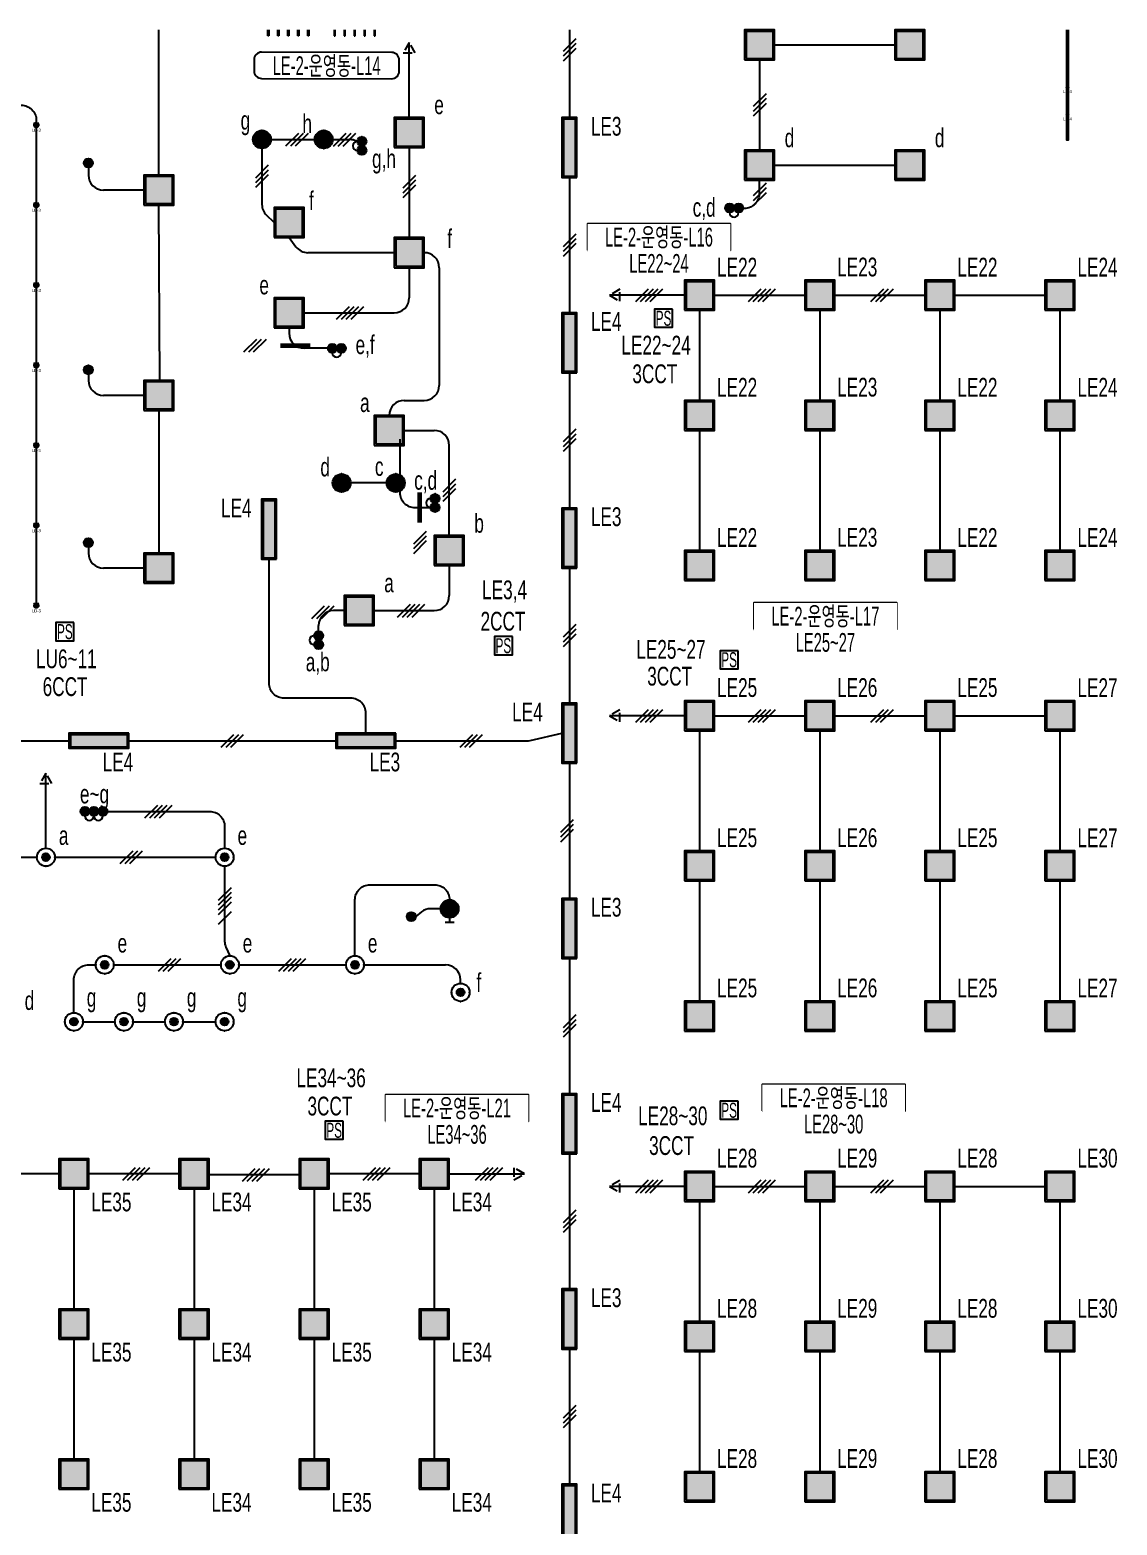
# Model space of a CAD drawing. Header units: millimetres. Extents: x 86947 to 500447, y -530175 to 1059536.
# Drawn here: x 451122 to 472841, y -126516 to -96650 of the extents above; entities that cross this region are included whole.
import ezdxf
from ezdxf.enums import TextEntityAlignment as Align

# ---------------------------------------------------------------- set-up
doc = ezdxf.new("R2010")
doc.units = ezdxf.units.MM
doc.header["$LTSCALE"] = 150
doc.set_wipeout_variables(frame=1)
doc.linetypes.add('D1', pattern=[3, 1, -1, 1])
doc.linetypes.add('DASHED2', pattern=[0.375, 0.25, -0.125])
for name, color, linetype in [('------01 Distribution Panel', 3, 'Continuous'), ('------03 Lighting Fixture', 3, 'Continuous'), ('------04 Lighting Switch', 2, 'Continuous'), ('------04 Number of Strands (가닥수)', 1, 'Continuous'), ('-----21 Embeded Wire in Ceiling or Wall', 4, 'Continuous'), ('-----23 Concealed or Exposed Wire', 4, 'D1'), ('e', 1, 'Continuous'), ('I-C-LIGHT', 10, 'Continuous')]:
    doc.layers.add(name, color=color, linetype=linetype)
doc.styles.add('ELEC', font='')
doc.styles.get('ELEC').set_extended_font_data('Dotum')

# ---------------------------------------------------------------- blocks, each defined once
blk = doc.blocks.new('*U15')
blk.add_lwpolyline([(150, 0), (-150, 0), (-150, -300), (150, -300)], close=True)
at = {"style": 'ELEC', "width": 0.6}
blk.add_text('PS', height=250, dxfattribs=at).set_placement((0, -150), align=Align.MIDDLE)
blk = doc.blocks.new('*U13')
h = blk.add_hatch(color=256)
edge = h.paths.add_edge_path()
edge.add_arc((-75, -75), 75, 0, 360)
h = blk.add_hatch(color=256)
edge = h.paths.add_edge_path()
edge.add_arc((75, -75), 75, 0, 360)
for centre in [(-75, -75), (75, -75)]:
    blk.add_circle(centre, 75)
blk.add_arc((0, 0), 75, 0, 180)
blk.add_point((150, -75))
blk = doc.blocks.new('*U12')
h = blk.add_hatch(color=256)
edge = h.paths.add_edge_path()
edge.add_arc((0, -75), 75, 0, 360)
blk.add_circle((0, -75), 75)
blk = doc.blocks.new('*U16')
h = blk.add_hatch(color=256)
edge = h.paths.add_edge_path()
edge.add_arc((-150, -75), 75, 0, 360)
h = blk.add_hatch(color=256)
edge = h.paths.add_edge_path()
edge.add_arc((0, -75), 75, 0, 360)
h = blk.add_hatch(color=256)
edge = h.paths.add_edge_path()
edge.add_arc((150, -75), 75, 0, 360)
for centre in [(-150, -75), (0, -75), (150, -75)]:
    blk.add_circle(centre, 75)
for centre in [(-75, 0), (75, 0)]:
    blk.add_arc(centre, 75, 0, 180)
blk = doc.blocks.new('E16')
at = {"linetype": 'Continuous'}
h = blk.add_hatch(color=256, dxfattribs=at)
h.dxf.hatch_style = 1
h.paths.add_polyline_path([(570, -120), (570, 120), (-570, 120), (-570, -120)])
blk.add_lwpolyline([(600, 150), (-600, 150), (-600, -150), (600, -150)], close=True, dxfattribs=at)
at = {"color": 1, "linetype": 'Continuous'}
blk.add_lwpolyline([(570, 120), (-570, 120), (-570, -120), (570, -120)], close=True, dxfattribs=at)
blk = doc.blocks.new('E21')
h = blk.add_hatch(color=256)
h.dxf.hatch_style = 1
h.paths.add_polyline_path([(-270, 270), (-270, -270), (270, -270), (270, 270)])
blk.add_lwpolyline([(-300, -300), (300, -300), (300, 300), (-300, 300)], close=True)
at = {"color": 1, "linetype": 'Continuous'}
blk.add_lwpolyline([(-270, -270), (270, -270), (270, 270), (-270, 270)], close=True, dxfattribs=at)
blk = doc.blocks.new('D02')
at = {"linetype": 'Continuous'}
for radius in [150, 64.3]:
    blk.add_circle((0, 0), radius, dxfattribs=at)
for p in [(-150, 0), (0, 150), (150, 0), (0, -150)]:
    blk.add_point(p)
blk = doc.blocks.new('G07-1')
blk.add_hatch(color=256).paths.add_polyline_path([(64, 0, 1), (-64, 0, 1)])
blk.add_blockref('D02', (0, 0))
blk = doc.blocks.new('D06')
for p, q in [((-75, 0), (0, 0)), ((0, -75), (0, 75))]:
    blk.add_line(p, q)
at = {"linetype": 'Continuous'}
blk.add_circle((-225, 0), 150, dxfattribs=at)
for p in [(-375, 0), (-225, 150), (-75, 0), (-225, -150)]:
    blk.add_point(p)
blk = doc.blocks.new('E06')
blk.add_hatch(color=256).paths.add_polyline_path([(-75, 0, 1), (-375, 0, 1)])
blk.add_blockref('D06', (0, 0))
blk = doc.blocks.new('O07')
blk.add_lwpolyline([(0, -100), (173, 0), (0, 100)], close=True)
blk = doc.blocks.new('*U44')
at = {"color": 0}
for p, q in [((-186, -106), (26, 106)), ((-106, -106), (106, 106)), ((-26, -106), (186, 106))]:
    blk.add_line(p, q, dxfattribs=at)
blk = doc.blocks.new('*U47')
at = {"color": 0}
for p, q in [((-226, -106), (-14, 106)), ((-146, -106), (66, 106)), ((-66, -106), (146, 106)), ((14, -106), (226, 106))]:
    blk.add_line(p, q, dxfattribs=at)
blk = doc.blocks.new('*U46')
at = {"color": 0}
for p, q in [((-306, -106), (-94, 106)), ((-226, -106), (-14, 106)), ((-146, -106), (66, 106)), ((-66, -106), (146, 106)), ((94, -106), (306, 106))]:
    blk.add_line(p, q, dxfattribs=at)
blk = doc.blocks.new('D01')
at = {"linetype": 'Continuous'}
blk.add_circle((0, 0), 150, dxfattribs=at)
for p in [(-150, 0), (0, 150), (150, 0), (0, -150)]:
    blk.add_point(p)
blk = doc.blocks.new('직부등')
at = {"layer": '------03 Lighting Fixture'}
blk.add_hatch(color=256, dxfattribs=at).paths.add_polyline_path([(150, 0, 1), (-150, 0, 1)])
at = {"layer": '------03 Lighting Fixture', "color": 2}
blk.add_blockref('D01', (0, 0), dxfattribs=at)
blk = doc.blocks.new('LD-3')
at = {"layer": 'I-C-LIGHT', "color": 1}
for p, q in [((851536, 286856), (851443, 286950)), ((851536, 286950), (851443, 286856))]:
    blk.add_line(p, q, dxfattribs=at)
at = {"layer": 'I-C-LIGHT', "color": 5}
for radius in [46.2, 21.1, 15.8]:
    blk.add_circle((851490, 286903), radius, dxfattribs=at)
at = {"layer": 'I-C-LIGHT', "color": 251}
blk.add_circle((851490, 286903), 15, dxfattribs=at)
at = {"layer": 'I-C-LIGHT', "color": 9, "insert": (851490, 286799), "char_height": 60, "width": 195.11, "attachment_point": 5, "style": 'ELEC'}
blk.add_mtext('LD-3', dxfattribs=at)
blk = doc.blocks.new('l-pen3')
at = {"layer": 'I-C-LIGHT', "color": 1}
for p, q in [((1500928, 242236), (1500928, 242234)), ((1500928, 242181), (1500928, 242231)), ((1500900, 242206), (1500897, 242206)), ((1500953, 242206), (1500903, 242206)), ((1500928, 242175), (1500928, 242178)), ((1500956, 242206), (1500958, 242206))]:
    blk.add_line(p, q, dxfattribs=at)
at = {"layer": 'I-C-LIGHT', "color": 6}
blk.add_circle((1500928, 242206), 17.5, dxfattribs=at)
at = {"layer": 'I-C-LIGHT', "color": 9}
for radius in [12.5, 12]:
    blk.add_circle((1500928, 242206), radius, dxfattribs=at)
at = {"layer": 'I-C-LIGHT', "color": 9, "insert": (1500928, 242128), "char_height": 60, "width": 294.84, "attachment_point": 5, "style": 'ELEC'}
blk.add_mtext('LP-4', dxfattribs=at)

msp = doc.modelspace()

# ---------------------------------------------------------------- linework, layer by layer
at = {"layer": '------01 Distribution Panel', "color": 1, "elevation": 0}
for points in [[(462262, -101051), (465116, -101051), (465116, -100526), (462262, -100526)], [(465586, -108622), (468441, -108622), (468441, -108097), (465586, -108097)], [(458226, -118449), (461081, -118449), (461081, -117924), (458226, -117924)], [(465752, -118243), (468607, -118243), (468607, -117718), (465752, -117718)]]:
    msp.add_lwpolyline(points, close=True, dxfattribs=at)
at = {"layer": '-----21 Embeded Wire in Ceiling or Wall'}
for p, q in [((453700, -99550), (453700, -96650)), ((455945, -98838), (456812, -98838)), ((457172, -98838), (457502, -98838)), ((457663, -98878), (457604, -98856)), ((455757, -99018), (455757, -100137)), ((452290, -99400), (452290, -99550)), ((453400, -99850), (452590, -99850)), ((453718, -103652), (453700, -100150)), ((456000, -100500), (455848, -100353)), ((456300, -100800), (456437, -100981)), ((458400, -101100), (456676, -101100)), ((458700, -101400), (458700, -102000)), ((459300, -101400), (459300, -103750)), ((456600, -102300), (458400, -102300)), ((456300, -102600), (456300, -102710)), ((457072, -103010), (456600, -103010)), ((452290, -103530), (452290, -103650)), ((453400, -103950), (452590, -103950)), ((458600, -104050), (459000, -104050)), ((453700, -104250), (453700, -107100)), ((458600, -104650), (459200, -104650)), ((459500, -106750), (459500, -104950)), ((452290, -106980), (452290, -107100)), ((453400, -107400), (452590, -107400)), ((459500, -107350), (459500, -107950)), ((457400, -108250), (457190, -108250)), ((458000, -108250), (459200, -108250)), ((456890, -108660), (456890, -108550)), ((461113, -110843), (461750, -110700)), ((458433, -110850), (461047, -110850)), ((457796, -115325), (459425, -115325)), ((459725, -115695), (459725, -115625))]:
    msp.add_line(p, q, dxfattribs=at)
at = {"layer": '-----21 Embeded Wire in Ceiling or Wall', "elevation": 0}
for points in [[(461900, -96650), (461900, -98400)], [(458700, -98400), (458700, -96900)], [(466000, -96950), (468400, -96950)], [(465700, -97250), (465700, -99050)], [(451250, -98596), (451250, -100104)], [(458700, -99000), (458700, -100800)], [(466000, -99350), (468400, -99350)], [(461900, -99600), (461900, -102300)], [(451250, -100196), (451250, -101704)], [(451250, -101796), (451250, -103304)], [(464200, -101950), (462700, -101950)], [(464800, -101950), (466600, -101950)], [(467200, -101950), (469000, -101950)], [(469600, -101950), (471400, -101950)], [(464500, -102250), (464500, -104050)], [(466900, -102250), (466900, -104050)], [(469300, -102250), (469300, -104050)], [(471700, -102250), (471700, -104050)], [(451250, -103396), (451250, -104904)], [(461900, -103500), (461900, -106200)], [(464500, -104650), (464500, -107050)], [(466900, -104650), (466900, -107050)], [(469300, -104650), (469300, -107050)], [(471700, -104650), (471700, -107050)], [(451250, -104996), (451250, -106504)], [(458250, -105700), (457455, -105700)], [(451250, -106596), (451250, -108104)], [(461900, -107400), (461900, -110100)], [(464200, -110350), (462700, -110350)], [(464800, -110350), (466600, -110350)], [(467200, -110350), (469000, -110350)], [(469600, -110350), (471400, -110350)], [(464500, -110650), (464500, -113050)], [(466900, -110650), (466900, -113050)], [(469300, -110650), (469300, -113050)], [(471700, -110650), (471700, -113050)], [(447767, -110850), (451900, -110850)], [(453100, -110850), (457233, -110850)], [(461900, -111300), (461900, -114000)], [(451442, -112995), (451442, -111495)], [(447857, -113175), (451262, -113175)], [(451622, -113175), (454832, -113175)], [(464500, -113650), (464500, -116050)], [(466900, -113650), (466900, -116050)], [(469300, -113650), (469300, -116050)], [(471700, -113650), (471700, -116050)], [(461900, -115200), (461900, -117900)], [(452796, -115325), (454936, -115325)], [(455296, -115325), (457436, -115325)], [(452180, -116461), (452820, -116461)], [(453180, -116461), (453820, -116461)], [(454180, -116461), (454830, -116461)], [(461900, -119100), (461900, -121800)], [(451700, -119500), (449900, -119500)], [(454100, -119500), (452300, -119500)], [(456491, -119518), (454691, -119518)], [(458900, -119500), (457100, -119500)], [(459500, -119500), (461000, -119500)], [(464200, -119750), (462700, -119750)], [(464800, -119750), (466600, -119750)], [(467200, -119750), (469000, -119750)], [(469600, -119750), (471400, -119750)], [(452000, -119800), (452000, -122200)], [(454400, -119800), (454400, -122200)], [(456800, -119800), (456800, -122200)], [(459200, -119800), (459200, -122200)], [(464500, -120050), (464500, -122450)], [(466900, -120050), (466900, -122450)], [(469300, -120050), (469300, -122450)], [(471700, -120050), (471700, -122450)], [(452000, -122800), (452000, -125200)], [(454400, -122800), (454400, -125200)], [(456800, -122800), (456800, -125200)], [(459200, -122800), (459200, -125200)], [(461900, -123000), (461900, -125700)], [(464500, -123050), (464500, -125450)], [(466900, -123050), (466900, -125450)], [(469300, -123050), (469300, -125450)], [(471700, -123050), (471700, -125450)]]:
    msp.add_lwpolyline(points, dxfattribs=at)
for points in [[(449870, -98155), (450950, -98155, -0.414214), (451250, -98455), (451250, -98504)], [(465370, -100210), (465400, -100210, 0.414214), (465700, -99910), (465700, -99650)], [(458512, -104827), (458512, -105890, 0.414214), (458812, -106190), (459125, -106190)], [(457833, -110700), (457833, -110300, 0.414214), (457533, -110000), (456200, -110000, -0.414214), (455900, -109700), (455900, -107225)], [(452670, -112260), (454712, -112260, -0.414214), (455012, -112560), (455012, -112995)], [(455012, -113355), (455012, -114851, 0.106501), (455039, -114975), (455116, -115145)], [(457616, -115145), (457616, -114025, -0.414214), (457916, -113725), (459205, -113725, -0.414214), (459505, -114025)], [(459325, -114205), (459131, -114205, 0.168582), (458945, -114269), (458830, -114360)], [(452000, -116281), (452000, -115625, -0.414214), (452300, -115325), (452436, -115325)]]:
    msp.add_lwpolyline(points, format="xyb", dxfattribs=at)
at = {"layer": '-----21 Embeded Wire in Ceiling or Wall'}
for centre, start, end in [((457502, -99138), 70.1039, 90), ((452590, -99550), 180, 270), ((456057, -100137), 180, 225.8333), ((456676, -100800), 217.1292, 270), ((459000, -101400), 0, 90), ((458400, -102000), 270, 0), ((456600, -102710), 180, 270), ((452590, -103650), 180, 270), ((459000, -103750), 270, 0), ((458600, -104350), 90, 180), ((459200, -104950), 0, 90), ((452590, -107100), 180, 270), ((459200, -107950), 270, 0), ((457190, -108550), 90, 180), ((461047, -110550), 270, 282.625), ((459425, -115625), 0, 90)]:
    msp.add_arc(centre, 300, start, end, dxfattribs=at)
at = {"color": 1, "linetype": 'Continuous', "elevation": 0}
msp.add_lwpolyline([(455600, -97470, 0.414214), (455750, -97620), (458350, -97625, 0.414214), (458500, -97475), (458500, -97250, 0.414214), (458350, -97100), (455750, -97095, 0.414214), (455600, -97245)], format="xyb", close=True, dxfattribs=at)
at = {"layer": 'e', "elevation": 0}
for points in [[(455122, -102956, 0, 0, 0), (456122, -102956, 90, 90, 0), (456722, -102956, 0, 0, 0)], [(458909, -107290, 0, 0, 0), (458909, -106490, 90, 90, 0), (458909, -105890, 0, 0, 0)]]:
    msp.add_lwpolyline(points, format="xyseb", dxfattribs=at)
at = {"layer": 'I-C-LIGHT', "linetype": 'DASHED2', "ltscale": 5, "elevation": 0}
for points in [[(455897, -96650), (455897, -96770), (455877, -96770), (455877, -96650)], [(456097, -96650), (456097, -96770), (456077, -96770), (456077, -96650)], [(456297, -96650), (456297, -96770), (456277, -96770), (456277, -96650)], [(456497, -96650), (456497, -96770), (456477, -96770), (456477, -96650)], [(456697, -96650), (456697, -96770), (456677, -96770), (456677, -96650)], [(457202, -96650), (457202, -96770), (457222, -96770), (457222, -96650)], [(457402, -96650), (457402, -96770), (457422, -96770), (457422, -96650)], [(457602, -96650), (457602, -96770), (457622, -96770), (457622, -96650)], [(457802, -96650), (457802, -96770), (457822, -96770), (457822, -96650)], [(458002, -96650), (458002, -96770), (458022, -96770), (458022, -96650)]]:
    msp.add_lwpolyline(points, dxfattribs=at)
at = {"layer": 'I-C-LIGHT', "color": 1, "elevation": 0}
msp.add_lwpolyline([(471865, -96650), (471865, -98850), (471835, -98850), (471835, -96650)], dxfattribs=at)
at = {"layer": 'I-C-LIGHT', "color": 4, "elevation": 0}
msp.add_lwpolyline([(471850, -96650), (471850, -98850)], dxfattribs=at)

# ---------------------------------------------------------------- block references
at = {"layer": '------03 Lighting Fixture'}
for name, p in [('E21', (465700, -96950)), ('E21', (468700, -96950)), ('E21', (458700, -98700)), ('E21', (465700, -99350)), ('E21', (468700, -99350)), ('E21', (453700, -99850)), ('E21', (456300, -100500)), ('E21', (458700, -101100)), ('E21', (464500, -101950)), ('E21', (466900, -101950)), ('E21', (469300, -101950)), ('E21', (471700, -101950)), ('E21', (456300, -102300)), ('E21', (453700, -103950)), ('E21', (464500, -104350)), ('E21', (466900, -104350)), ('E21', (469300, -104350)), ('E21', (471700, -104350)), ('E21', (458300, -104650)), ('E21', (459500, -107050)), ('E21', (453700, -107400)), ('E21', (464500, -107350)), ('E21', (466900, -107350)), ('E21', (469300, -107350)), ('E21', (471700, -107350)), ('E21', (457700, -108250)), ('E21', (464500, -110350)), ('E21', (466900, -110350)), ('E21', (469300, -110350)), ('E21', (471700, -110350)), ('E16', (452500, -110850)), ('E16', (457833, -110850)), ('E21', (464500, -113350)), ('E21', (466900, -113350)), ('E21', (469300, -113350)), ('E21', (471700, -113350)), ('E21', (464500, -116350)), ('E21', (466900, -116350)), ('E21', (469300, -116350)), ('E21', (471700, -116350)), ('E21', (452000, -119500)), ('E21', (454400, -119500)), ('E21', (456800, -119500)), ('E21', (459200, -119500)), ('E21', (464500, -119750)), ('E21', (466900, -119750)), ('E21', (469300, -119750)), ('E21', (471700, -119750)), ('E21', (452000, -122500)), ('E21', (454400, -122500)), ('E21', (456800, -122500)), ('E21', (459200, -122500)), ('E21', (464500, -122750)), ('E21', (466900, -122750)), ('E21', (469300, -122750)), ('E21', (471700, -122750)), ('E21', (452000, -125500)), ('E21', (454400, -125500)), ('E21', (456800, -125500)), ('E21', (459200, -125500)), ('E21', (464500, -125750)), ('E21', (466900, -125750)), ('E21', (469300, -125750)), ('E21', (471700, -125750))]:
    msp.add_blockref(name, p, dxfattribs=at)
at = {"layer": '------03 Lighting Fixture', "rotation": 270}
for p in [(461900, -99000), (461900, -102900), (455900, -106625), (461900, -106800), (461900, -110700), (461900, -114600), (461900, -118500), (461900, -122400), (461900, -126300)]:
    msp.add_blockref('E16', p, dxfattribs=at)
at = {"layer": '------03 Lighting Fixture', "xscale": 1.2, "yscale": 1.2, "zscale": 1.2}
for p in [(451442, -113175), (455012, -113175), (452616, -115325), (455116, -115325), (457616, -115325), (459725, -115875), (452000, -116461), (453000, -116461), (454000, -116461), (455010, -116461)]:
    msp.add_blockref('G07-1', p, dxfattribs=at)
at = {"layer": '------03 Lighting Fixture', "xscale": 1.2, "yscale": 1.2, "zscale": 1.2, "rotation": 270}
msp.add_blockref('E06', (459505, -114475), dxfattribs=at)
at = {"layer": '------04 Lighting Switch', "xscale": 1.2, "yscale": 1.2, "zscale": 1.2}
for name, p, rotation in [('*U13', (457663, -98968), 89.99999999999999), ('*U12', (452200, -99310), 89.99999999999999), ('*U13', (465190, -100300), 180), ('*U13', (457252, -103100), 180), ('*U12', (452200, -103440), 89.99999999999999), ('*U13', (459125, -106100), 89.99999999999999), ('*U12', (452200, -106890), 89.99999999999999), ('*U13', (456800, -108840), 89.99999999999999), ('*U16', (452400, -112350), 180), ('*U12', (458740, -114450), 180)]:
    msp.add_blockref(name, p, dxfattribs=dict(at, rotation=rotation))
for p in [(463780, -102230), (451820, -108490), (460580, -108770), (465090, -109050), (465090, -118050), (457200, -118450)]:
    msp.add_blockref('*U15', p, dxfattribs=at)
at = {"layer": '------04 Number of Strands (가닥수)', "xscale": -1.2, "yscale": 1.2, "zscale": 1.2, "rotation": 90}
for name, p in [('*U44', (461900, -97050)), ('*U44', (465700, -98150)), ('*U44', (455757, -99578)), ('*U44', (458700, -99781)), ('*U44', (465700, -99935)), ('*U44', (461900, -100950)), ('*U44', (461900, -104850)), ('*U44', (459500, -105850)), ('*U44', (458909, -106890)), ('*U44', (461900, -108750)), ('*U44', (461850, -112650)), ('*U46', (455012, -114151)), ('*U44', (461900, -116550)), ('*U44', (461900, -120450)), ('*U44', (461900, -124350))]:
    msp.add_blockref(name, p, dxfattribs=at)
at = {"layer": '------04 Number of Strands (가닥수)', "xscale": 1.2, "yscale": 1.2, "zscale": 1.2}
for name, p in [('*U44', (456461, -98838)), ('*U44', (457410, -98842)), ('*U47', (463498, -101950)), ('*U47', (465748, -101950)), ('*U44', (468148, -101950)), ('*U47', (457520, -102300)), ('*U44', (455622, -102956)), ('*U44', (456978, -108278)), ('*U47', (458739, -108250)), ('*U47', (463498, -110350)), ('*U47', (465748, -110350)), ('*U44', (468148, -110350)), ('*U44', (455167, -110850)), ('*U44', (459938, -110850)), ('*U47', (453691, -112260)), ('*U44', (453151, -113175)), ('*U44', (453914, -115325)), ('*U47', (456366, -115325)), ('*U47', (453248, -119500)), ('*U47', (455639, -119518)), ('*U47', (458048, -119500)), ('*U47', (460298, -119500)), ('*U47', (463498, -119750)), ('*U47', (465748, -119750)), ('*U44', (468148, -119750))]:
    msp.add_blockref(name, p, dxfattribs=at)
at = {"layer": '-----23 Concealed or Exposed Wire', "xscale": 1.199999999953434, "yscale": 1.199999999953434, "zscale": 1.199999999953434}
for p, rotation in [((458700, -97108), 89.99999999999999), ((462908, -101950), 180), ((462908, -110350), 180), ((451442, -111703), 89.99999999999999), ((462908, -119750), 180)]:
    msp.add_blockref('O07', p, dxfattribs=dict(at, rotation=rotation))
msp.add_blockref('O07', (460792, -119500), dxfattribs=at)
at = {"xscale": 1.2, "yscale": 1.2, "zscale": 1.2}
for p in [(455757, -98838), (456992, -98838), (457350, -105700), (458430, -105700)]:
    msp.add_blockref('직부등', p, dxfattribs=at)
at = {"layer": 'I-C-LIGHT'}
for name, p in [('l-pen3', (-1029078, -340006)), ('LD-3', (-400240, -385453)), ('l-pen3', (-1029078, -340556)), ('LD-3', (-400240, -387053)), ('LD-3', (-400240, -388653)), ('LD-3', (-400240, -390253)), ('LD-3', (-400240, -391853)), ('LD-3', (-400240, -393453)), ('LD-3', (-400240, -395053))]:
    msp.add_blockref(name, p, dxfattribs=at)

# ---------------------------------------------------------------- texts
at = {"layer": '------04 Lighting Switch', "style": 'ELEC', "width": 0.7}
for s, p in [('e', (459296, -98148)), ('g', (455427, -98512, 0)), ('h', (456662, -98512, 0)), ('LE3', (462634, -98574)), ('d', (466296, -98798, 0)), ('d', (469296, -98798, 0)), ('g,h', (458196, -99268)), ('f', (456745, -100053)), ('f', (459508, -100811)), ('LE23', (467650, -101386, 0)), ('LE22', (470050, -101386, 0)), ('LE24', (472450, -101386, 0)), ('e', (455802, -101748)), ('LE4', (462634, -102474)), ('e,f', (457819, -102963)), ('LE22~24', (463631, -102944)), ('3CCT', (463606, -103519)), ('LE22', (465250, -103786, 0)), ('LE23', (467650, -103786, 0)), ('LE22', (470050, -103786, 0)), ('LE24', (472450, -103786, 0)), ('a', (457813, -104098)), ('d', (457020, -105374)), ('c', (458100, -105374)), ('c,d', (459028, -105672)), ('LE4', (455244, -106199)), ('b', (460096, -106498)), ('LE3', (462634, -106374)), ('LE22', (465250, -106786, 0)), ('LE23', (467650, -106786, 0)), ('LE22', (470050, -106786, 0)), ('LE24', (472450, -106786, 0)), ('a', (458296, -107698)), ('LE3,4', (460604, -107867)), ('2CCT', (460573, -108461)), ('LE25~27', (463928, -109024)), ('LU6~11', (451850, -109212)), ('a,b', (456872, -109299)), ('6CCT', (451825, -109768)), ('3CCT', (463903, -109559)), ('LE25', (465250, -109786)), ('LE26', (467650, -109786)), ('LE25', (470050, -109786)), ('LE27', (472450, -109786)), ('LE4', (461061, -110274)), ('LE4', (452880, -111273)), ('LE3', (458213, -111273)), ('e~g', (452413, -111969)), ('LE25', (465250, -112786)), ('LE26', (467650, -112786)), ('LE25', (470050, -112786)), ('LE27', (472450, -112786)), ('a', (451796, -112744)), ('e', (455366, -112744)), ('LE3', (462634, -114174)), ('e', (452969, -114894)), ('e', (455469, -114894)), ('e', (457969, -114894)), ('f', (460090, -115669)), ('d', (451113, -116031)), ('g', (452353, -116031)), ('g', (453353, -116031)), ('g', (454353, -116031)), ('g', (455363, -116031)), ('LE25', (465250, -115786)), ('LE26', (467650, -115786)), ('LE25', (470050, -115786)), ('LE27', (472450, -115786)), ('LE34~36', (457139, -117582)), ('3CCT', (457115, -118146)), ('LE4', (462634, -118074)), ('LE28~30', (463965, -118341)), ('3CCT', (463940, -118935)), ('LE28', (465250, -119186)), ('LE29', (467650, -119186)), ('LE28', (470050, -119186)), ('LE30', (472450, -119186)), ('LE35', (452750, -120061)), ('LE34', (455150, -120061)), ('LE35', (457550, -120061)), ('LE34', (459950, -120061)), ('LE3', (462634, -121974)), ('LE28', (465250, -122186)), ('LE29', (467650, -122186)), ('LE28', (470050, -122186)), ('LE30', (472450, -122186)), ('LE35', (452750, -123061)), ('LE34', (455150, -123061)), ('LE35', (457550, -123061)), ('LE34', (459950, -123061)), ('LE28', (465250, -125186)), ('LE29', (467650, -125186)), ('LE28', (470050, -125186)), ('LE30', (472450, -125186)), ('LE4', (462634, -125874)), ('LE35', (452750, -126061)), ('LE34', (455150, -126061)), ('LE35', (457550, -126061)), ('LE34', (459950, -126061))]:
    msp.add_text(s, height=375, dxfattribs=at).set_placement(p, align=Align.MIDDLE)
at = {"linetype": 'Continuous', "style": 'ELEC', "width": 0.6}
msp.add_text('LE-2-운영동-L14', height=375, dxfattribs=at).set_placement((457050, -97360), align=Align.MIDDLE)

# ---------------------------------------------------------------- next in the draw order: wipeouts: each hides what was drawn before it
at = {"color": 1}
for points in [[(462262, -101051), (465116, -101051), (465116, -100526), (462262, -100526)], [(465586, -108622), (468441, -108622), (468441, -108097), (465586, -108097)], [(458226, -118449), (461081, -118449), (461081, -117924), (458226, -117924)], [(465752, -118243), (468607, -118243), (468607, -117718), (465752, -117718)]]:
    msp.add_wipeout(points, dxfattribs=at)

# ---------------------------------------------------------------- next in the draw order: texts
at = {"layer": '------04 Lighting Switch', "style": 'ELEC', "width": 0.7}
msp.add_text('c,d', height=375, dxfattribs=at).set_placement((464592, -100218), align=Align.MIDDLE)

# ---------------------------------------------------------------- next in the draw order: wipeouts: each hides what was drawn before it
at = {"color": 1}
for points in [[(462262, -101576), (465116, -101576), (465116, -101051), (462262, -101051)], [(465586, -109147), (468441, -109147), (468441, -108622), (465586, -108622)], [(465752, -118768), (468607, -118768), (468607, -118243), (465752, -118243)], [(458226, -118974), (461081, -118974), (461081, -118449), (458226, -118449)]]:
    msp.add_wipeout(points, dxfattribs=at)

# ---------------------------------------------------------------- next in the draw order: texts
at = {"layer": '------04 Lighting Switch', "style": 'ELEC', "width": 0.7}
msp.add_text('LE22', height=375, dxfattribs=at).set_placement((465250, -101386, 0), align=Align.MIDDLE)
at = {"style": 'ELEC', "width": 0.6}
for s, p in [('LE-2-운영동-L16', (463689, -100789)), ('LE22~24', (463689, -101314)), ('LE-2-운영동-L17', (467013, -108360)), ('LE25~27', (467013, -108885)), ('LE-2-운영동-L21', (459654, -118186)), ('LE-2-운영동-L18', (467179, -117981)), ('LE34~36', (459654, -118711)), ('LE28~30', (467179, -118506))]:
    msp.add_text(s, height=375, dxfattribs=at).set_placement(p, align=Align.MIDDLE_CENTER)

doc.saveas('drawing.dxf')
